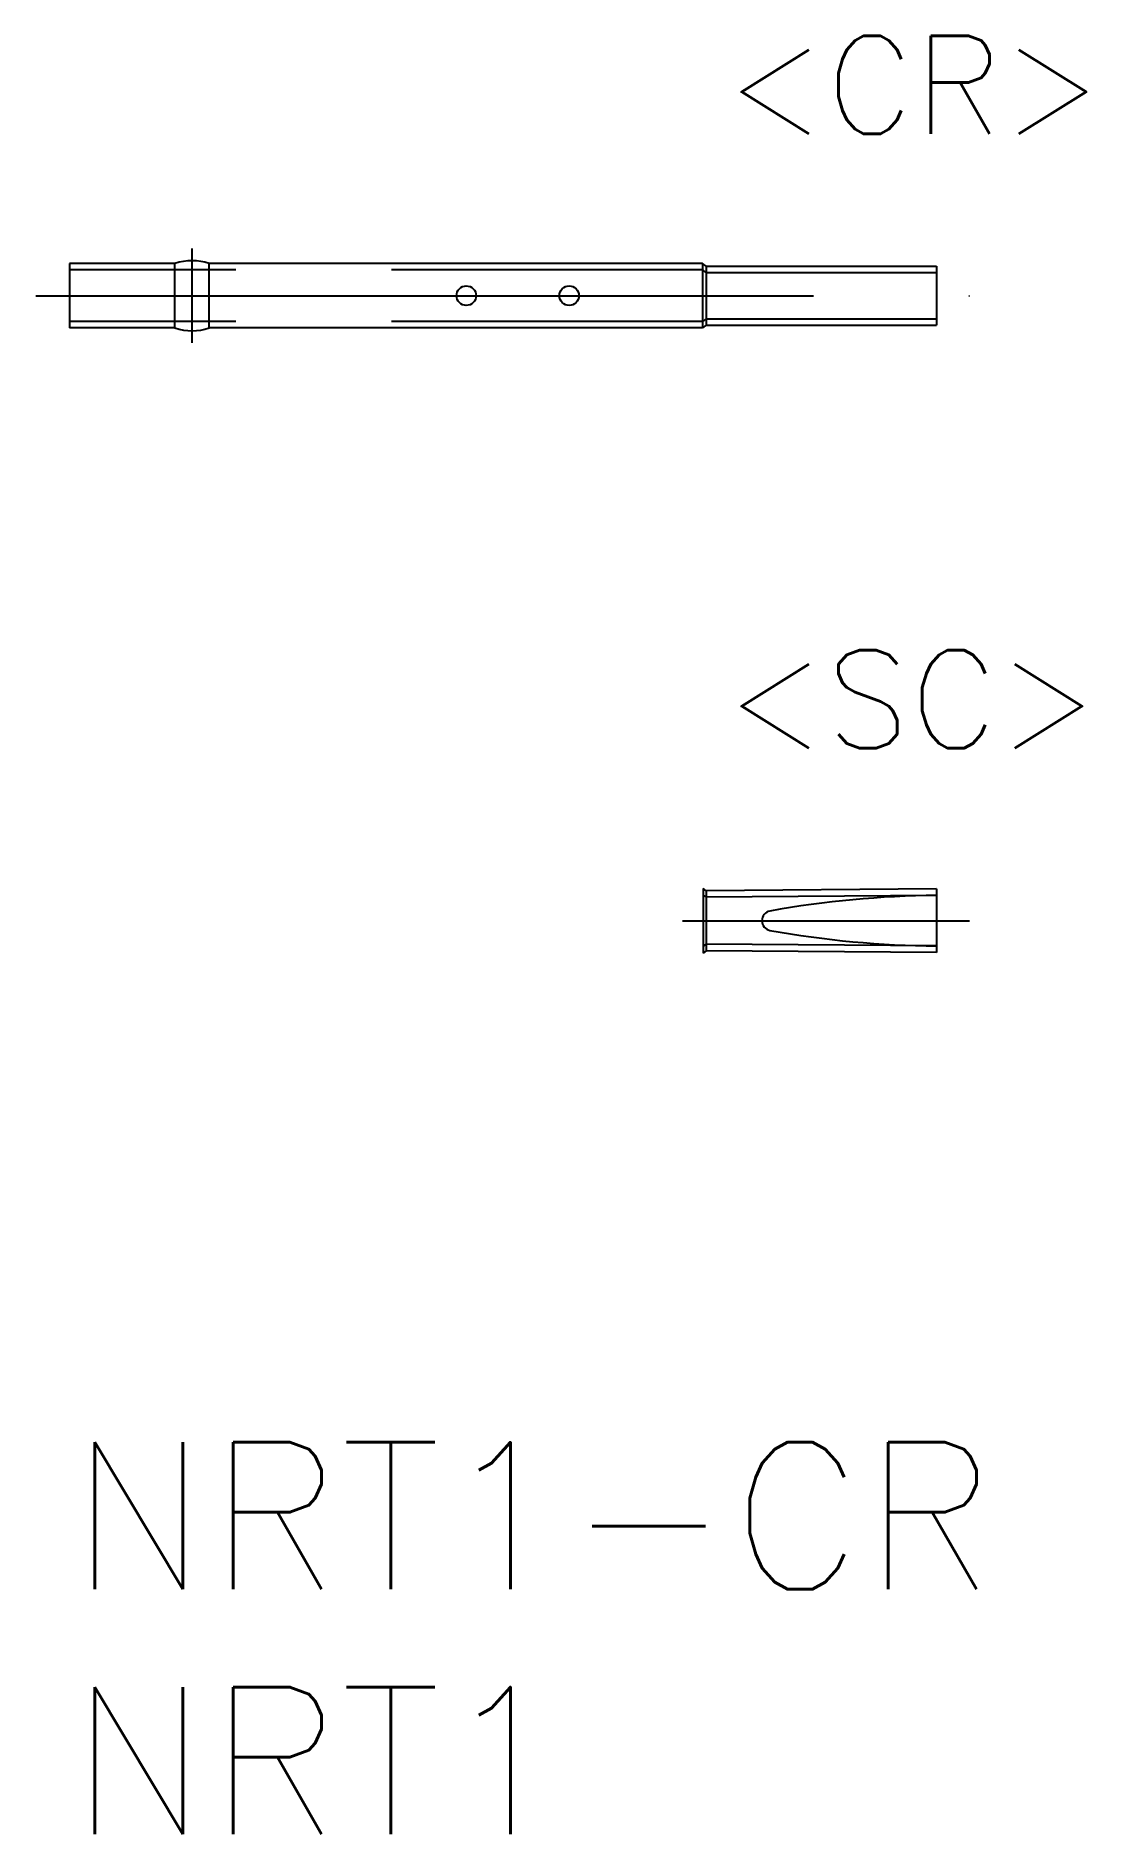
# Model space of a CAD drawing. Extents: x -0.7 to 20.8, y -8 to 28.7.
import ezdxf

# ---------------------------------------------------------------- set-up
doc = ezdxf.new("R2010")
doc.units = 0
doc.header["$LTSCALE"] = 0.5
doc.linetypes.add('CENTER', pattern=[50.8, 31.75, -6.35, 6.35, -6.35])
doc.linetypes.add('DASHED', pattern=[19.05, 12.7, -6.35])
for name, color, linetype in [('MSM_CENTER', 1, 'CENTER'), ('MSM_CONTINUOUS', 7, 'CONTINUOUS'), ('MSM_DASHED', 4, 'DASHED'), ('MSM_PART_NUMBER', 7, 'CONTINUOUS')]:
    doc.layers.add(name, color=color, linetype=linetype)
doc.styles.get("Standard").update_dxf_attribs({"font": 'txt.shx', "height": 1, "bigfont": 'bigfont.shx'})

# ---------------------------------------------------------------- blocks, each defined once
blk = doc.blocks.new('*U11')
at = {"layer": 'MSM_PART_NUMBER'}
blk.add_text('NRT1-CR', height=3, dxfattribs=at).set_placement((0, -3))
blk = doc.blocks.new('*U12')
at = {"layer": 'MSM_PART_NUMBER'}
blk.add_text('NRT1', height=3, dxfattribs=at).set_placement((0, -8))
blk = doc.blocks.new('*U14')
at = {"layer": 'MSM_PART_NUMBER'}
blk.add_text('<CR>', height=2, dxfattribs=at).set_placement((13.382, 26.717))
blk = doc.blocks.new('*U15')
at = {"layer": 'MSM_PART_NUMBER'}
blk.add_text('<SC>', height=2, dxfattribs=at).set_placement((13.382, 14.174))

msp = doc.modelspace()

# ---------------------------------------------------------------- linework, layer by layer
at = {"layer": 'MSM_CENTER'}
for p, q in [((2.5, 22.449), (2.5, 24.378)), ((-0.687, 23.414), (18.375, 23.414)), ((12.512, 10.65), (18.371, 10.65))]:
    msp.add_line(p, q, dxfattribs=at)
at = {"layer": 'MSM_CONTINUOUS'}
for p, q in [((0, 24.074), (0, 22.754)), ((2.15, 24.074), (0, 24.074)), ((2.15, 22.754), (2.15, 24.074)), ((12.921, 24.074), (2.85, 24.074)), ((2.85, 22.754), (2.85, 24.074)), ((12.921, 24.074), (12.921, 22.754)), ((13, 24.019), (12.921, 24.074)), ((13, 24.019), (13, 22.809)), ((13, 24.019), (17.7, 24.019)), ((17.7, 24.019), (17.7, 22.809)), ((13, 22.809), (12.921, 22.754)), ((13, 22.809), (17.7, 22.809)), ((2.15, 22.754), (0, 22.754)), ((12.921, 22.754), (2.85, 22.754)), ((12.933, 11.31), (12.933, 9.99)), ((13, 11.263), (12.933, 11.31)), ((17.7, 11.3), (13, 11.263)), ((13, 11.263), (13, 10.037)), ((17.7, 11.3), (17.7, 10)), ((13, 10.037), (12.933, 9.99)), ((17.7, 10), (13, 10.037))]:
    msp.add_line(p, q, dxfattribs=at)
for centre in [(8.1, 23.414), (10.2, 23.414)]:
    msp.add_circle(centre, 0.2, dxfattribs=at)
for centre, radius, start, end in [((2.5, 22.987), 1.141, 72.1388, 107.8612), ((2.5, 23.84), 1.141, 252.1388, 287.8612), ((17.857, -8.834), 20, 90.45, 100.2438), ((14.336, 10.65), 0.2, 100.2438, 259.7562), ((17.857, 30.134), 20, 259.7562, 269.55)]:
    msp.add_arc(centre, radius, start, end, dxfattribs=at)
at = {"layer": 'MSM_DASHED'}
for p, q in [((12.921, 23.939), (0, 23.939)), ((13, 23.884), (12.921, 23.939)), ((13, 23.884), (17.7, 23.884)), ((12.921, 22.889), (0, 22.889)), ((13, 22.944), (12.921, 22.889)), ((13, 22.944), (17.7, 22.944)), ((12.933, 11.175), (13, 11.128)), ((17.7, 11.165), (13, 11.128)), ((12.933, 10.125), (13, 10.172)), ((17.7, 10.135), (13, 10.172))]:
    msp.add_line(p, q, dxfattribs=at)

# ---------------------------------------------------------------- block references
at = {"layer": 'MSM_CONTINUOUS'}
for name in ['*U14', '*U15', '*U11', '*U12']:
    msp.add_blockref(name, (0, 0), dxfattribs=at)

doc.saveas('drawing.dxf')
